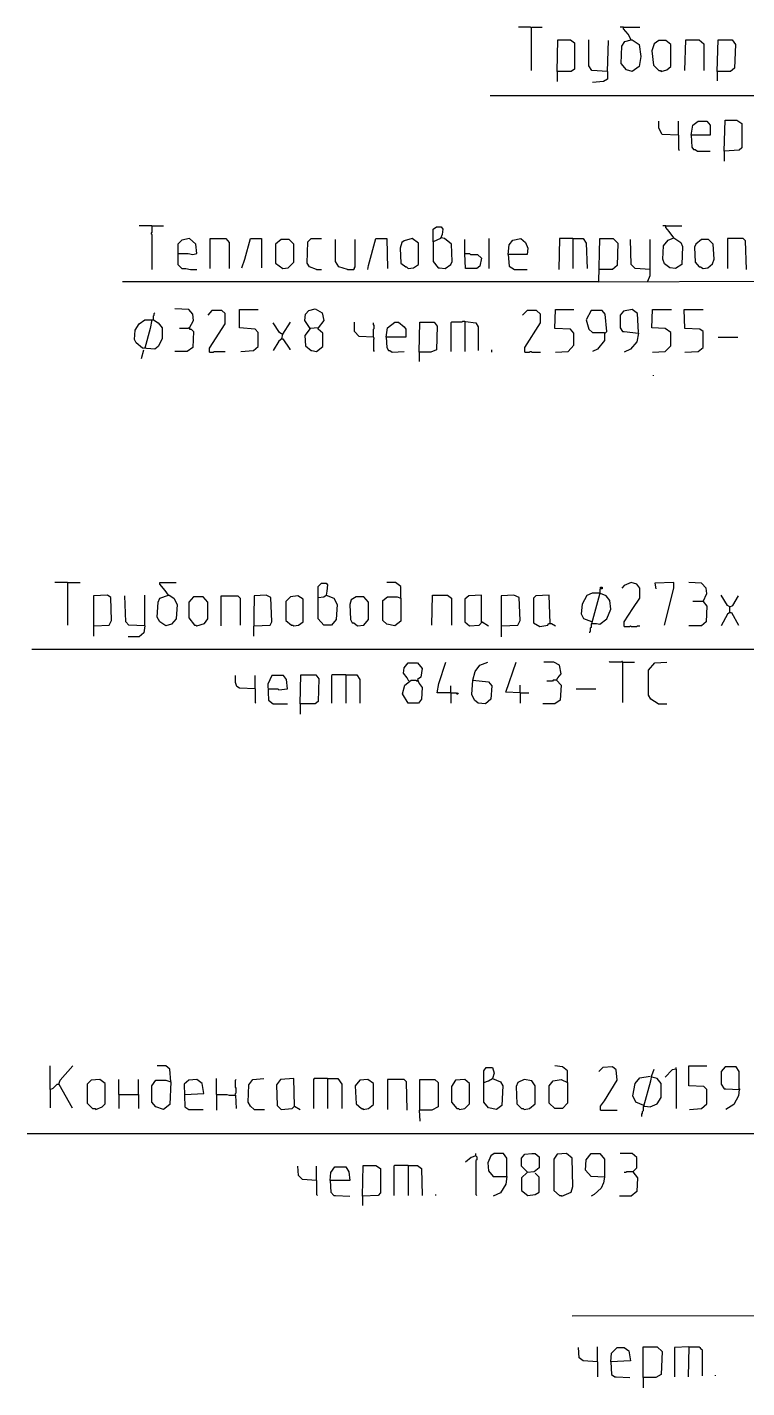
# Model space of a CAD drawing. Header units: inches. Extents: x -228863 to 215834, y 14270 to 189847.
# Drawn here: x 9141 to 12037, y 60749 to 66225 of the extents above; entities that cross this region are included whole.
import ezdxf

# ---------------------------------------------------------------- set-up
doc = ezdxf.new("R2010")
doc.units = ezdxf.units.IN
doc.header["$MEASUREMENT"] = 0
doc.layers.add('PFV', color=7, linetype='CONTINUOUS')

msp = doc.modelspace()

# ---------------------------------------------------------------- linework, layer by layer
at = {"layer": 'PFV', "color": 0}
for points in [[(11169.063, 66221.582, 0), (11165.887, 66224.754, 0), (11118.271, 66224.754, 0)], [(11169.063, 66221.582, 0), (11172.235, 66224.754, 0), (11213.503, 66224.754, 0)], [(11169.063, 66221.582, 0), (11169.063, 66050.166, 0)], [(11540.458, 66224.754, 0), (11527.763, 66224.754, 0)], [(11572.202, 66173.966, 0), (11559.507, 66196.186, 0), (11540.458, 66218.406, 0), (11540.458, 66224.754, 0), (11607.123, 66224.754, 0)], [(11273.815, 66046.99, 0), (11276.991, 66173.966, 0), (11327.779, 66173.966, 0), (11343.651, 66161.266, 0), (11343.651, 66056.514, 0), (11330.955, 66046.99, 0), (11273.815, 66046.99, 0), (11273.815, 66005.722, 0)], [(11476.975, 66046.99, 0), (11413.487, 66050.166, 0), (11400.791, 66069.21, 0), (11400.791, 66173.966, 0)], [(11476.975, 66046.99, 0), (11480.147, 66170.79, 0)], [(11572.202, 66173.966, 0), (11575.379, 66173.966, 0), (11603.946, 66154.918, 0), (11610.294, 66107.302, 0), (11603.946, 66066.038, 0), (11575.379, 66046.99, 0), (11553.159, 66053.338, 0), (11530.939, 66078.734, 0), (11534.11, 66148.57, 0), (11546.811, 66167.618, 0), (11572.202, 66173.966, 0)], [(11692.831, 66046.99, 0), (11715.05, 66053.338, 0), (11730.922, 66066.038, 0), (11730.922, 66154.918, 0), (11711.874, 66170.79, 0), (11683.306, 66170.79, 0), (11664.258, 66158.094, 0), (11654.739, 66129.522, 0), (11661.087, 66072.386, 0), (11683.306, 66050.166, 0), (11689.654, 66050.166, 0), (11692.831, 66046.99, 0)], [(11788.058, 66050.166, 0), (11791.234, 66173.966, 0), (11845.198, 66173.966, 0), (11864.246, 66158.094, 0), (11864.246, 66050.166, 0)], [(11918.21, 66046.99, 0), (11921.382, 66173.966, 0), (11978.522, 66173.966, 0), (11991.218, 66154.918, 0), (11988.046, 66059.69, 0), (11972.174, 66046.99, 0), (11918.21, 66046.99, 0), (11918.21, 66008.898, 0)], [(11476.975, 66046.99, 0), (11476.975, 66015.246, 0), (11461.103, 66005.722, 0), (11416.663, 66002.55, 0)], [(14495.784, 64291.572, 0), (14327.545, 64948.663, 0), (14181.525, 65520.047, 0), (14105.336, 65815.262, 0), (14102.165, 65840.659, 0), (14073.597, 65948.586, 0), (12838.769, 65948.586, 0), (11003.995, 65948.586, 0)], [(11762.667, 65789.866, 0), (11696.002, 65793.042, 0), (11683.306, 65818.439, 0), (11683.306, 65847.006, 0)], [(11762.667, 65789.866, 0), (11762.667, 65847.006, 0)], [(11813.454, 65789.866, 0), (11819.802, 65831.134, 0), (11842.022, 65847.006, 0), (11876.942, 65847.006, 0), (11889.638, 65831.134, 0), (11889.638, 65789.866, 0), (11813.454, 65789.866, 0), (11816.63, 65742.255, 0), (11822.978, 65732.731, 0), (11829.326, 65732.731, 0), (11838.85, 65726.383, 0), (11889.638, 65726.383, 0)], [(11946.778, 65726.383, 0), (11949.95, 65850.183, 0), (11997.566, 65850.183, 0), (12016.614, 65837.482, 0), (12016.614, 65739.079, 0), (12007.09, 65729.554, 0), (11946.778, 65726.383, 0), (11946.778, 65685.115, 0)], [(11762.667, 65789.866, 0), (11762.667, 65732.731, 0), (11765.838, 65729.554, 0)], [(9642.196, 65424.819, 0), (9591.408, 65424.819, 0)], [(9642.196, 65424.819, 0), (9642.196, 65399.423, 0), (9639.024, 65396.247, 0), (9639.024, 65393.075, 0), (9642.196, 65389.899, 0), (9642.196, 65250.227, 0)], [(9642.196, 65424.819, 0), (9689.812, 65424.819, 0)], [(10775.443, 65361.331, 0), (10775.443, 65412.119, 0), (10788.139, 65421.643, 0), (10807.183, 65421.643, 0), (10813.535, 65412.119, 0), (10810.359, 65389.899, 0), (10804.011, 65374.027, 0), (10775.443, 65361.331, 0), (10775.443, 65281.971, 0), (10794.487, 65256.575, 0), (10800.835, 65256.575, 0), (10823.055, 65253.403, 0), (10845.275, 65269.275, 0), (10851.627, 65281.971, 0), (10848.451, 65351.807, 0), (10819.883, 65374.027, 0), (10807.183, 65377.203, 0)], [(11743.618, 65377.203, 0), (11772.186, 65358.155, 0), (11778.539, 65342.283, 0), (11775.362, 65269.275, 0), (11749.966, 65253.403, 0), (11727.746, 65256.575, 0), (11705.526, 65272.447, 0), (11699.178, 65291.495, 0), (11702.355, 65345.459, 0), (11721.398, 65367.679, 0), (11743.618, 65377.203, 0), (11724.575, 65402.599, 0), (11711.874, 65418.471, 0), (11711.874, 65424.819, 0), (11775.362, 65424.819, 0)], [(11711.874, 65424.819, 0), (11699.178, 65424.819, 0)], [(9746.952, 65313.715, 0), (9788.216, 65313.715, 0), (9807.264, 65310.543, 0), (9823.136, 65313.715, 0), (9819.96, 65351.807, 0), (9794.568, 65374.027, 0), (9762.824, 65367.679, 0), (9746.952, 65351.807, 0), (9746.952, 65269.275, 0), (9762.824, 65253.403, 0), (9778.696, 65253.403, 0), (9797.74, 65250.227, 0), (9823.136, 65250.227, 0)], [(9877.1, 65253.403, 0), (9877.1, 65374.027, 0), (9940.588, 65374.027, 0), (9953.284, 65358.155, 0), (9953.284, 65253.403, 0)], [(10004.072, 65256.575, 0), (10016.772, 65291.495, 0), (10038.992, 65374.027, 0), (10083.432, 65374.027, 0), (10083.432, 65256.575, 0)], [(10169.14, 65253.403, 0), (10191.36, 65256.575, 0), (10213.58, 65278.799, 0), (10213.58, 65351.807, 0), (10194.536, 65370.855, 0), (10162.792, 65370.855, 0), (10140.572, 65351.807, 0), (10140.572, 65275.623, 0), (10169.14, 65253.403, 0)], [(10305.635, 65250.227, 0), (10277.068, 65259.751, 0), (10267.543, 65275.623, 0), (10270.72, 65361.331, 0), (10283.415, 65374.027, 0), (10324.684, 65374.027, 0)], [(10429.435, 65250.227, 0), (10394.52, 65259.751, 0), (10381.824, 65281.971, 0), (10381.824, 65370.855, 0)], [(10429.435, 65250.227, 0), (10454.831, 65250.227, 0), (10458.008, 65253.403, 0), (10458.008, 65256.575, 0), (10461.179, 65259.751, 0), (10461.179, 65370.855, 0)], [(10511.972, 65250.227, 0), (10515.143, 65266.099, 0), (10543.716, 65374.027, 0), (10588.155, 65374.027, 0), (10591.327, 65253.403, 0)], [(10673.863, 65253.403, 0), (10696.083, 65256.575, 0), (10715.127, 65269.275, 0), (10715.127, 65354.983, 0), (10689.735, 65374.027, 0), (10657.991, 65364.507, 0), (10648.467, 65358.155, 0), (10642.119, 65335.935, 0), (10645.291, 65275.623, 0), (10664.339, 65259.751, 0), (10667.515, 65259.751, 0), (10673.863, 65253.403, 0)], [(10807.183, 65377.203, 0), (10804.011, 65377.203, 0)], [(10902.415, 65313.715, 0), (10902.415, 65370.855, 0)], [(11000.819, 65253.403, 0), (11000.819, 65374.027, 0)], [(11077.003, 65310.543, 0), (11080.179, 65348.635, 0), (11096.051, 65367.679, 0), (11127.795, 65374.027, 0), (11146.839, 65358.155, 0), (11156.363, 65335.935, 0), (11153.191, 65310.543, 0), (11077.003, 65310.543, 0), (11080.179, 65262.927, 0), (11102.399, 65250.227, 0), (11153.191, 65250.227, 0)], [(11337.303, 65374.027, 0), (11283.339, 65374.027, 0), (11280.163, 65250.227, 0)], [(11337.303, 65374.027, 0), (11378.567, 65374.027, 0), (11391.267, 65354.983, 0), (11394.439, 65253.403, 0)], [(11337.303, 65374.027, 0), (11337.303, 65253.403, 0)], [(11442.055, 65199.439, 0), (11445.231, 65374.027, 0), (11499.195, 65374.027, 0), (11518.238, 65354.983, 0), (11515.067, 65266.099, 0), (11496.019, 65250.227, 0), (11445.231, 65250.227, 0)], [(11648.391, 65250.227, 0), (11588.074, 65253.403, 0), (11572.202, 65269.275, 0), (11569.031, 65370.855, 0)], [(11638.867, 65202.611, 0), (11648.391, 65224.835, 0), (11648.391, 65370.855, 0)], [(11861.07, 65253.403, 0), (11880.119, 65256.575, 0), (11899.162, 65272.447, 0), (11905.51, 65291.495, 0), (11902.338, 65351.807, 0), (11883.29, 65370.855, 0), (11854.722, 65370.855, 0), (11832.502, 65351.807, 0), (11826.15, 65339.111, 0), (11829.326, 65278.799, 0), (11845.198, 65259.751, 0), (11851.546, 65259.751, 0), (11861.07, 65253.403, 0)], [(12035.658, 65250.227, 0), (12032.486, 65364.507, 0), (12022.962, 65374.027, 0), (11959.474, 65374.027, 0), (11959.474, 65253.403, 0)], [(10902.415, 65313.715, 0), (10921.463, 65313.715, 0), (10924.635, 65310.543, 0), (10953.207, 65310.543, 0), (10969.075, 65294.671, 0), (10962.727, 65262.927, 0), (10950.031, 65253.403, 0), (10905.591, 65253.403, 0), (10902.415, 65313.715, 0)], [(10305.635, 65250.227, 0), (10324.684, 65250.227, 0)], [(11442.055, 65199.439, 0), (9524.744, 65199.439, 0)], [(11442.055, 65199.439, 0), (12089.622, 65202.611, 0)], [(9648.544, 65047.071, 0), (9648.544, 65062.943, 0), (9651.72, 65066.115, 0), (9651.72, 65072.463, 0), (9654.896, 65075.639, 0)], [(9794.568, 65015.327, 0), (9810.436, 65043.895, 0), (9807.264, 65069.291, 0), (9791.392, 65088.335, 0), (9734.252, 65091.511, 0)], [(9873.924, 64916.919, 0), (9873.924, 64932.791, 0), (9937.412, 65031.199, 0), (9937.412, 65072.463, 0), (9924.716, 65085.163, 0), (9883.448, 65085.163, 0), (9867.576, 65066.115, 0)], [(10000.9, 64920.095, 0), (10051.688, 64923.271, 0), (10070.736, 64939.143, 0), (10070.736, 64996.279, 0), (10058.036, 65008.979, 0), (9994.552, 65015.327, 0), (9994.552, 65088.335, 0), (10070.736, 65088.335, 0)], [(10280.244, 65012.151, 0), (10258.024, 65043.895, 0), (10261.196, 65069.291, 0), (10273.891, 65085.163, 0), (10299.287, 65091.511, 0), (10327.855, 65075.639, 0), (10334.208, 65043.895, 0), (10311.988, 65015.327, 0), (10280.244, 65012.151, 0), (10258.024, 64983.583, 0), (10261.196, 64942.315, 0), (10283.415, 64923.271, 0), (10286.592, 64923.271, 0), (10305.635, 64920.095, 0), (10331.032, 64939.143, 0), (10331.032, 64993.107, 0), (10311.988, 65008.979, 0), (10311.988, 65015.327, 0)], [(11143.667, 64916.919, 0), (11143.667, 64935.967, 0), (11207.155, 65034.371, 0), (11207.155, 65069.291, 0), (11191.283, 65085.163, 0), (11153.191, 65085.163, 0), (11134.143, 65066.115, 0)], [(11267.467, 64916.919, 0), (11318.255, 64920.095, 0), (11340.475, 64945.491, 0), (11340.475, 64993.107, 0), (11327.779, 65008.979, 0), (11264.291, 65012.151, 0), (11267.467, 65088.335, 0), (11340.475, 65088.335, 0)], [(11467.451, 64993.107, 0), (11473.799, 64999.455, 0), (11467.451, 65069.291, 0), (11454.755, 65085.163, 0), (11410.311, 65085.163, 0), (11391.267, 65047.071, 0), (11400.791, 65008.979, 0), (11416.663, 64996.279, 0), (11464.275, 64996.279, 0), (11464.275, 64964.535, 0), (11435.707, 64929.619, 0), (11416.663, 64920.095, 0)], [(11600.775, 64996.279, 0), (11597.599, 65072.463, 0), (11575.379, 65088.335, 0), (11540.458, 65081.987, 0), (11527.763, 65066.115, 0), (11527.763, 65015.327, 0), (11537.287, 64999.455, 0), (11543.635, 64999.455, 0), (11600.775, 64993.107, 0), (11594.422, 64958.187, 0), (11569.031, 64929.619, 0), (11543.635, 64916.919, 0)], [(11657.91, 64916.919, 0), (11708.703, 64920.095, 0), (11730.922, 64942.315, 0), (11730.922, 64996.279, 0), (11708.703, 65012.151, 0), (11654.739, 65015.327, 0), (11657.91, 65088.335, 0), (11734.094, 65088.335, 0)], [(11788.058, 64916.919, 0), (11842.022, 64920.095, 0), (11861.07, 64935.967, 0), (11861.07, 64999.455, 0), (11848.374, 65008.979, 0), (11788.058, 65012.151, 0), (11784.886, 65088.335, 0), (11861.07, 65088.335, 0)], [(9642.196, 65047.071, 0), (9648.544, 65047.071, 0), (9667.592, 65034.371, 0), (9683.464, 65015.327, 0), (9683.464, 64970.883, 0), (9667.592, 64939.143, 0), (9654.896, 64929.619, 0), (9604.104, 64932.791, 0), (9578.708, 64955.015, 0), (9572.36, 64967.711, 0), (9575.536, 65005.803, 0), (9591.408, 65031.199, 0), (9613.628, 65047.071, 0), (9642.196, 65047.071, 0), (9635.848, 65012.151, 0), (9613.628, 64932.791, 0), (9610.452, 64932.791, 0)], [(9648.544, 65047.071, 0), (9648.544, 65043.895, 0)], [(9794.568, 65015.327, 0), (9794.568, 65008.979, 0), (9800.916, 65008.979, 0), (9810.436, 64999.455, 0), (9807.264, 64935.967, 0), (9785.044, 64920.095, 0), (9734.252, 64920.095, 0)], [(9794.568, 65015.327, 0), (9791.392, 65015.327, 0), (9788.216, 65012.151, 0), (9753.3, 65012.151, 0)], [(10165.964, 64989.931, 0), (10156.444, 64996.279, 0), (10131.048, 65034.371, 0)], [(10165.964, 64970.883, 0), (10169.14, 64989.931, 0), (10200.884, 65037.547, 0)], [(10534.191, 64977.235, 0), (10477.051, 64980.407, 0), (10458.008, 64999.455, 0), (10458.008, 65037.547, 0)], [(10534.191, 64977.235, 0), (10534.191, 65008.979, 0), (10537.363, 65012.151, 0), (10537.363, 65024.847, 0), (10534.191, 65028.023, 0), (10534.191, 65034.371, 0)], [(10584.979, 64977.235, 0), (10591.327, 65015.327, 0), (10619.899, 65037.547, 0), (10635.771, 65037.547, 0), (10657.991, 65018.499, 0), (10664.339, 65008.979, 0), (10664.339, 64977.235, 0), (10584.979, 64977.235, 0), (10588.155, 64935.967, 0), (10594.503, 64923.271, 0), (10600.851, 64923.271, 0), (10610.375, 64916.919, 0), (10657.991, 64920.095, 0)], [(10718.303, 64916.919, 0), (10721.479, 65037.547, 0), (10778.615, 65037.547, 0), (10791.311, 65021.675, 0), (10788.139, 64926.443, 0), (10765.919, 64916.919, 0), (10718.303, 64916.919, 0), (10718.303, 64878.827, 0)], [(10902.415, 65040.719, 0), (10892.891, 65040.719, 0), (10889.719, 65037.547, 0), (10848.451, 65037.547, 0), (10845.275, 65034.371, 0), (10845.275, 64920.095, 0)], [(10902.415, 65040.719, 0), (10905.591, 65040.719, 0), (10946.855, 65034.371, 0), (10956.379, 65018.499, 0), (10956.379, 64923.271, 0)], [(10902.415, 65040.719, 0), (10902.415, 64920.095, 0)], [(10165.964, 64970.883, 0), (10153.268, 64961.363, 0), (10131.048, 64923.271, 0)], [(10165.964, 64970.883, 0), (10169.14, 64970.883, 0), (10197.708, 64929.619, 0), (10197.708, 64926.443, 0)], [(10534.191, 64977.235, 0), (10534.191, 64974.059, 0), (10537.363, 64970.883, 0), (10534.191, 64967.711, 0), (10534.191, 64923.271, 0), (10537.363, 64920.095, 0)], [(11921.382, 64977.235, 0), (12000.742, 64977.235, 0)], [(9600.932, 64891.527, 0), (9610.452, 64926.443, 0)], [(9873.924, 64916.919, 0), (9889.796, 64916.919, 0), (9892.972, 64920.095, 0), (9937.412, 64920.095, 0)], [(11010.343, 64916.919, 0), (11010.343, 64926.443, 0)], [(11143.667, 64916.919, 0), (11162.711, 64916.919, 0), (11165.887, 64920.095, 0), (11169.063, 64920.095, 0), (11172.235, 64916.919, 0), (11207.155, 64916.919, 0)], [(11661.087, 64821.691, 0), (11661.087, 64824.863, 0)], [(9302.54, 63990.008, 0), (9251.752, 63990.008, 0)], [(9302.54, 63990.008, 0), (9353.332, 63990.008, 0)], [(9302.54, 63990.008, 0), (9302.54, 63818.596, 0)], [(9708.86, 63939.22, 0), (9696.16, 63958.268, 0), (9673.94, 63983.66, 0), (9673.94, 63990.008, 0), (9740.604, 63990.008, 0)], [(10311.988, 63929.696, 0), (10334.208, 63932.872, 0), (10343.727, 63939.22, 0), (10375.471, 63926.524, 0), (10388.172, 63901.128, 0), (10384.995, 63840.816, 0), (10365.952, 63818.596, 0), (10334.208, 63818.596, 0), (10311.988, 63843.988, 0), (10311.988, 63974.14, 0), (10324.684, 63986.836, 0), (10343.727, 63986.836, 0), (10350.08, 63980.488, 0), (10346.904, 63955.092, 0), (10343.727, 63939.22, 0)], [(10645.291, 63926.524, 0), (10645.291, 63974.14, 0), (10623.071, 63990.008, 0), (10588.155, 63990.008, 0)], [(11413.487, 63824.944, 0), (11445.231, 63942.396, 0), (11448.402, 63970.964, 0), (11454.755, 63970.964, 0), (11454.755, 63964.616, 0), (11448.402, 63964.616, 0)], [(11543.635, 63812.244, 0), (11543.635, 63831.292, 0), (11578.555, 63885.256, 0), (11607.123, 63926.524, 0), (11607.123, 63967.788, 0), (11594.422, 63983.66, 0), (11572.202, 63990.008, 0), (11543.635, 63977.312, 0), (11534.11, 63967.788, 0)], [(11705.526, 63818.596, 0), (11743.618, 63967.788, 0), (11743.618, 63990.008, 0), (11667.434, 63986.836, 0), (11670.611, 63964.616, 0)], [(11861.07, 63913.824, 0), (11876.942, 63945.568, 0), (11873.766, 63967.788, 0), (11854.722, 63986.836, 0), (11803.93, 63990.008, 0)], [(9410.468, 63815.42, 0), (9470.78, 63818.596, 0), (9480.304, 63837.64, 0), (9477.132, 63929.696, 0), (9464.432, 63939.22, 0), (9407.296, 63936.044, 0), (9407.296, 63774.152, 0)], [(9613.628, 63815.42, 0), (9550.14, 63818.596, 0), (9537.444, 63831.292, 0), (9534.268, 63936.044, 0)], [(9613.628, 63815.42, 0), (9613.628, 63939.22, 0)], [(9708.86, 63939.22, 0), (9712.032, 63939.22, 0), (9731.08, 63926.524, 0), (9743.776, 63901.128, 0), (9740.604, 63843.988, 0), (9721.556, 63821.768, 0), (9699.336, 63815.42, 0), (9673.94, 63831.292, 0), (9664.416, 63850.34, 0), (9667.592, 63910.652, 0), (9673.94, 63926.524, 0), (9708.86, 63939.22, 0)], [(9823.136, 63815.42, 0), (9854.88, 63824.944, 0), (9867.576, 63843.988, 0), (9867.576, 63910.652, 0), (9848.532, 63932.872, 0), (9810.436, 63932.872, 0), (9791.392, 63910.652, 0), (9791.392, 63847.164, 0), (9813.612, 63818.596, 0), (9819.96, 63818.596, 0), (9823.136, 63815.42, 0)], [(9921.54, 63815.42, 0), (9921.54, 63936.044, 0), (9988.2, 63936.044, 0), (9997.724, 63926.524, 0), (9997.724, 63818.596, 0)], [(10054.864, 63815.42, 0), (10118.352, 63818.596, 0), (10124.7, 63831.292, 0), (10121.524, 63929.696, 0), (10102.48, 63939.22, 0), (10054.864, 63936.044, 0), (10051.688, 63774.152, 0)], [(10213.58, 63815.42, 0), (10232.628, 63818.596, 0), (10251.671, 63831.292, 0), (10251.671, 63923.348, 0), (10229.452, 63936.044, 0), (10200.884, 63932.872, 0), (10181.836, 63913.824, 0), (10181.836, 63837.64, 0), (10204.06, 63818.596, 0), (10210.408, 63818.596, 0), (10213.58, 63815.42, 0)], [(10470.703, 63815.42, 0), (10496.1, 63818.596, 0), (10515.143, 63840.816, 0), (10515.143, 63910.652, 0), (10496.1, 63932.872, 0), (10464.356, 63932.872, 0), (10445.307, 63920.176, 0), (10438.959, 63901.128, 0), (10442.136, 63840.816, 0), (10448.483, 63828.116, 0), (10454.831, 63828.116, 0), (10470.703, 63815.42, 0)], [(10645.291, 63926.524, 0), (10645.291, 63834.468, 0), (10619.899, 63815.42, 0), (10588.155, 63821.768, 0), (10572.283, 63837.64, 0), (10572.283, 63917, 0), (10591.327, 63932.872, 0), (10629.419, 63932.872, 0), (10645.291, 63926.524, 0)], [(10769.091, 63818.596, 0), (10772.267, 63939.22, 0), (10832.579, 63939.22, 0), (10848.451, 63926.524, 0), (10848.451, 63818.596, 0)], [(10969.075, 63831.292, 0), (10969.075, 63939.22, 0), (10918.287, 63936.044, 0), (10902.415, 63923.348, 0), (10902.415, 63831.292, 0), (10921.463, 63815.42, 0), (10959.555, 63818.596, 0), (10972.251, 63831.292, 0), (10997.647, 63815.42, 0)], [(11051.611, 63815.42, 0), (11115.099, 63818.596, 0), (11124.619, 63837.64, 0), (11121.447, 63929.696, 0), (11099.227, 63939.22, 0), (11048.435, 63936.044, 0), (11048.435, 63770.98, 0)], [(11245.247, 63824.944, 0), (11242.071, 63939.22, 0), (11188.107, 63936.044, 0), (11178.583, 63926.524, 0), (11178.583, 63828.116, 0), (11203.979, 63812.244, 0), (11235.723, 63818.596, 0), (11238.899, 63824.944, 0), (11251.595, 63824.944, 0), (11267.467, 63815.42, 0)], [(11413.487, 63831.292, 0), (11381.743, 63843.988, 0), (11372.219, 63863.036, 0), (11375.395, 63904.304, 0), (11394.439, 63939.22, 0), (11416.663, 63948.744, 0), (11448.402, 63948.744, 0)], [(11413.487, 63824.944, 0), (11432.53, 63824.944, 0), (11445.231, 63821.768, 0), (11473.799, 63843.988, 0), (11489.671, 63882.08, 0), (11486.494, 63917, 0), (11470.627, 63936.044, 0), (11448.402, 63945.568, 0)], [(11861.07, 63913.824, 0), (11876.942, 63894.78, 0), (11873.766, 63831.292, 0), (11854.722, 63815.42, 0), (11803.93, 63815.42, 0)], [(11861.07, 63913.824, 0), (11819.802, 63913.824, 0)], [(11968.998, 63891.604, 0), (11959.474, 63897.952, 0), (11934.082, 63939.22, 0)], [(11968.998, 63869.384, 0), (11968.998, 63891.604, 0), (11981.694, 63897.952, 0), (12003.914, 63936.044, 0)], [(11968.998, 63869.384, 0), (11959.474, 63863.036, 0), (11934.082, 63815.42, 0)], [(11968.998, 63869.384, 0), (11975.346, 63869.384, 0), (12003.914, 63818.596, 0)], [(9613.628, 63815.42, 0), (9610.452, 63786.852, 0), (9591.408, 63770.98, 0), (9546.968, 63770.98, 0)], [(10969.075, 63831.292, 0), (10972.251, 63828.116, 0)], [(11413.487, 63824.944, 0), (11410.311, 63821.768, 0), (11410.311, 63809.072, 0), (11407.139, 63805.896, 0), (11407.139, 63793.2, 0), (11403.963, 63790.024, 0), (11403.963, 63786.852, 0)], [(11543.635, 63812.244, 0), (11565.854, 63812.244, 0), (11569.031, 63815.42, 0), (11572.202, 63812.244, 0), (11594.422, 63812.244, 0), (11597.599, 63815.42, 0), (11607.123, 63815.42, 0)], [(12613.394, 63421.8, 0), (12594.346, 63450.368, 0), (12432.454, 63713.84, 0), (12429.278, 63720.188, 0), (11530.939, 63720.188, 0), (9610.452, 63720.188, 0), (9159.697, 63720.188, 0)], [(10677.035, 63593.216, 0), (10670.687, 63605.912, 0), (10654.815, 63624.96, 0), (10657.991, 63647.18, 0), (10673.863, 63666.224, 0), (10711.955, 63666.224, 0), (10730.999, 63644.004, 0), (10724.651, 63609.088, 0), (10711.955, 63599.564, 0), (10718.303, 63583.692, 0), (10730.999, 63567.82, 0), (10727.827, 63520.204, 0), (10715.127, 63504.332, 0), (10673.863, 63504.332, 0), (10651.643, 63542.424, 0), (10661.163, 63577.344, 0), (10686.559, 63596.388, 0), (10705.607, 63596.388, 0), (10711.955, 63593.216, 0)], [(10845.275, 63545.6, 0), (10791.311, 63545.6, 0), (10797.663, 63583.692, 0), (10826.231, 63669.4, 0)], [(10934.159, 63596.388, 0), (10943.683, 63631.308, 0), (10962.727, 63656.704, 0), (10994.471, 63669.4, 0)], [(11124.619, 63545.6, 0), (11067.483, 63548.776, 0), (11108.747, 63669.4, 0)], [(11270.639, 63596.388, 0), (11276.991, 63605.912, 0), (11289.687, 63621.784, 0), (11283.339, 63656.704, 0), (11261.119, 63669.4, 0), (11219.851, 63669.4, 0)], [(11537.287, 63669.4, 0), (11537.287, 63672.576, 0), (11534.11, 63672.576, 0), (11530.939, 63669.4, 0), (11486.494, 63669.4, 0), (11483.323, 63672.576, 0)], [(11537.287, 63669.4, 0), (11584.903, 63669.4, 0)], [(11537.287, 63669.4, 0), (11537.287, 63507.508, 0)], [(11680.13, 63501.16, 0), (11651.562, 63520.204, 0), (11642.038, 63536.076, 0), (11642.038, 63637.656, 0), (11667.434, 63666.224, 0), (11715.05, 63669.4, 0)], [(10058.036, 63561.472, 0), (9994.552, 63564.648, 0), (9985.028, 63570.996, 0), (9978.68, 63586.868, 0), (9978.68, 63615.436, 0)], [(10058.036, 63561.472, 0), (10058.036, 63615.436, 0)], [(10112, 63561.472, 0), (10150.096, 63561.472, 0), (10153.268, 63558.296, 0), (10188.188, 63561.472, 0), (10185.012, 63599.564, 0), (10172.316, 63615.436, 0), (10124.7, 63615.436, 0), (10108.828, 63580.516, 0), (10112, 63517.032, 0), (10131.048, 63501.16, 0), (10188.188, 63501.16, 0)], [(10238.976, 63501.16, 0), (10242.152, 63618.612, 0), (10302.464, 63618.612, 0), (10315.16, 63602.74, 0), (10311.988, 63510.684, 0), (10299.287, 63501.16, 0), (10238.976, 63501.16, 0), (10238.976, 63459.892, 0)], [(10423.087, 63618.612, 0), (10369.123, 63618.612, 0), (10365.952, 63615.436, 0), (10365.952, 63504.332, 0)], [(10423.087, 63618.612, 0), (10467.527, 63618.612, 0), (10480.228, 63599.564, 0), (10480.228, 63504.332, 0)], [(10423.087, 63618.612, 0), (10423.087, 63504.332, 0)], [(10845.275, 63545.6, 0), (10845.275, 63574.168, 0)], [(10934.159, 63596.388, 0), (10997.647, 63590.04, 0), (11010.343, 63574.168, 0), (11007.171, 63520.204, 0), (10984.947, 63501.16, 0), (10956.379, 63504.332, 0), (10940.507, 63517.032, 0), (10930.983, 63539.252, 0), (10934.159, 63596.388, 0)], [(11124.619, 63545.6, 0), (11124.619, 63577.344, 0)], [(11270.639, 63596.388, 0), (11289.687, 63577.344, 0), (11286.511, 63517.032, 0), (11264.291, 63501.16, 0), (11216.675, 63501.16, 0)], [(11270.639, 63596.388, 0), (11257.943, 63596.388, 0), (11254.767, 63593.216, 0), (11232.547, 63593.216, 0)], [(10058.036, 63561.472, 0), (10058.036, 63507.508, 0), (10061.212, 63504.332, 0)], [(10845.275, 63545.6, 0), (10867.499, 63545.6, 0), (10870.671, 63542.424, 0), (10873.847, 63542.424, 0), (10877.019, 63545.6, 0)], [(10845.275, 63545.6, 0), (10845.275, 63504.332, 0)], [(11124.619, 63545.6, 0), (11159.539, 63545.6, 0)], [(11124.619, 63545.6, 0), (11124.619, 63504.332, 0)], [(11349.999, 63561.472, 0), (11429.359, 63561.472, 0)], [(11680.13, 63501.16, 0), (11715.05, 63501.16, 0)], [(9232.704, 61948.902, 0), (9232.704, 62044.129, 0)], [(9267.624, 61971.122, 0), (9273.972, 61986.994, 0), (9324.76, 62044.129, 0)], [(9718.38, 61980.646, 0), (9715.208, 62031.433, 0), (9699.336, 62044.129, 0), (9664.416, 62044.129, 0)], [(11315.083, 61977.469, 0), (11315.083, 62025.086, 0), (11296.035, 62040.958, 0), (11264.291, 62044.129, 0)], [(11448.402, 61866.365, 0), (11448.402, 61882.237, 0), (11464.275, 61904.462, 0), (11515.067, 61986.994, 0), (11511.891, 62028.257, 0), (11496.019, 62040.958, 0), (11457.927, 62037.781, 0), (11442.055, 62021.909, 0)], [(11807.106, 61869.542, 0), (11854.722, 61872.718, 0), (11876.942, 61891.762, 0), (11876.942, 61948.902, 0), (11864.246, 61961.597, 0), (11803.93, 61964.774, 0), (11803.93, 62044.129, 0), (11876.942, 62044.129, 0)], [(12007.09, 61948.902, 0), (12007.09, 62021.909, 0), (11994.394, 62040.958, 0), (11949.95, 62040.958, 0), (11934.082, 62021.909, 0), (11934.082, 61971.122, 0), (11946.778, 61952.073, 0), (11953.126, 61952.073, 0), (12007.09, 61948.902, 0), (12010.266, 61952.073, 0)], [(9416.816, 61869.542, 0), (9442.212, 61879.066, 0), (9454.912, 61891.762, 0), (9454.912, 61974.293, 0), (9432.688, 61990.165, 0), (9397.772, 61986.994, 0), (9381.9, 61971.122, 0), (9381.9, 61894.938, 0), (9404.12, 61872.718, 0), (9413.644, 61872.718, 0), (9416.816, 61869.542, 0)], [(9508.876, 61929.853, 0), (9508.876, 61990.165, 0)], [(9588.232, 61929.853, 0), (9588.232, 61990.165, 0)], [(9718.38, 61980.646, 0), (9715.208, 61888.59, 0), (9689.812, 61869.542, 0), (9658.068, 61879.066, 0), (9642.196, 61898.109, 0), (9642.196, 61964.774, 0), (9658.068, 61986.994, 0), (9699.336, 61986.994, 0), (9718.38, 61980.646, 0)], [(9775.52, 61929.853, 0), (9851.704, 61933.03, 0), (9845.356, 61974.293, 0), (9823.136, 61990.165, 0), (9791.392, 61986.994, 0), (9772.344, 61971.122, 0), (9775.52, 61879.066, 0), (9791.392, 61869.542, 0), (9848.532, 61869.542, 0)], [(9902.496, 61929.853, 0), (9902.496, 61993.342, 0)], [(9978.68, 61929.853, 0), (9978.68, 61933.03, 0), (9981.852, 61936.201, 0), (9981.852, 61955.25, 0), (9978.68, 61958.426, 0), (9978.68, 61986.994, 0), (9981.852, 61990.165, 0)], [(10054.864, 61869.542, 0), (10038.992, 61882.237, 0), (10029.468, 61898.109, 0), (10032.644, 61967.945, 0), (10048.516, 61990.165, 0), (10092.956, 61993.342, 0)], [(10216.756, 61882.237, 0), (10213.58, 61993.342, 0), (10159.616, 61990.165, 0), (10143.744, 61967.945, 0), (10146.92, 61885.414, 0), (10162.792, 61869.542, 0), (10207.232, 61872.718, 0), (10216.756, 61882.237, 0), (10238.976, 61869.542, 0)], [(10350.08, 61993.342, 0), (10296.116, 61993.342, 0), (10292.94, 61990.165, 0), (10292.94, 61872.718, 0)], [(10350.08, 61993.342, 0), (10391.343, 61993.342, 0), (10407.215, 61971.122, 0), (10407.215, 61872.718, 0)], [(10350.08, 61993.342, 0), (10350.08, 61872.718, 0)], [(10492.923, 61869.542, 0), (10515.143, 61872.718, 0), (10534.191, 61888.59, 0), (10534.191, 61974.293, 0), (10511.972, 61990.165, 0), (10480.228, 61986.994, 0), (10461.179, 61964.774, 0), (10464.356, 61891.762, 0), (10486.575, 61872.718, 0), (10489.752, 61872.718, 0), (10492.923, 61869.542, 0)], [(10670.687, 61866.365, 0), (10667.515, 61980.646, 0), (10657.991, 61990.165, 0), (10591.327, 61990.165, 0), (10591.327, 61869.542, 0)], [(10721.479, 61866.365, 0), (10721.479, 61990.165, 0), (10781.791, 61990.165, 0), (10794.487, 61977.469, 0), (10794.487, 61879.066, 0), (10769.091, 61866.365, 0), (10718.303, 61866.365, 0), (10721.479, 61821.926, 0)], [(10880.195, 61869.542, 0), (10902.415, 61872.718, 0), (10921.463, 61891.762, 0), (10921.463, 61974.293, 0), (10902.415, 61990.165, 0), (10864.323, 61986.994, 0), (10848.451, 61961.597, 0), (10848.451, 61898.109, 0), (10870.671, 61872.718, 0), (10877.019, 61872.718, 0), (10880.195, 61869.542, 0)], [(10978.599, 61977.469, 0), (10997.647, 61983.817, 0), (11013.519, 61993.342, 0), (11045.263, 61980.646, 0), (11054.783, 61964.774, 0), (11051.611, 61885.414, 0), (11029.391, 61869.542, 0), (10997.647, 61875.89, 0), (10978.599, 61898.109, 0), (10978.599, 62025.086, 0), (10988.123, 62037.781, 0), (11013.519, 62037.781, 0), (11019.867, 62015.561, 0), (11013.519, 61993.342, 0)], [(11140.491, 61869.542, 0), (11162.711, 61872.718, 0), (11184.935, 61891.762, 0), (11184.935, 61964.774, 0), (11172.235, 61983.817, 0), (11140.491, 61990.165, 0), (11115.099, 61977.469, 0), (11108.747, 61961.597, 0), (11111.923, 61891.762, 0), (11130.971, 61872.718, 0), (11137.319, 61872.718, 0), (11140.491, 61869.542, 0)], [(11315.083, 61977.469, 0), (11315.083, 61894.938, 0), (11296.035, 61872.718, 0), (11264.291, 61872.718, 0), (11242.071, 61894.938, 0), (11242.071, 61964.774, 0), (11257.943, 61983.817, 0), (11289.687, 61990.165, 0), (11315.083, 61977.469, 0)], [(11622.995, 61885.414, 0), (11591.251, 61898.109, 0), (11578.555, 61923.506, 0), (11588.074, 61974.293, 0), (11607.123, 61996.518, 0), (11648.391, 62002.866, 0)], [(11622.995, 61882.237, 0), (11651.562, 61983.817, 0), (11654.739, 62006.037, 0), (11664.258, 62031.433, 0)], [(11622.995, 61882.237, 0), (11626.166, 61882.237, 0), (11648.391, 61879.066, 0), (11676.959, 61891.762, 0), (11692.831, 61917.158, 0), (11692.831, 61974.293, 0), (11676.959, 61993.342, 0), (11654.739, 61999.689, 0), (11654.739, 62002.866, 0)], [(11753.142, 62031.433, 0), (11737.27, 62028.257, 0), (11708.703, 61999.689, 0)], [(11753.142, 62031.433, 0), (11753.142, 62037.781, 0)], [(11753.142, 62031.433, 0), (11753.142, 61872.718, 0)], [(9232.704, 61948.902, 0), (9245.405, 61955.25, 0), (9261.277, 61971.122, 0), (9267.624, 61971.122, 0), (9321.588, 61875.89, 0)], [(9232.704, 61948.902, 0), (9232.704, 61875.89, 0)], [(12007.09, 61948.902, 0), (12003.914, 61923.506, 0), (11984.87, 61888.59, 0), (11953.126, 61869.542, 0)], [(9508.876, 61929.853, 0), (9588.232, 61929.853, 0), (9588.232, 61872.718, 0)], [(9508.876, 61929.853, 0), (9508.876, 61872.718, 0)], [(9902.496, 61929.853, 0), (9943.76, 61929.853, 0), (9953.284, 61926.682, 0), (9978.68, 61926.682, 0), (9981.852, 61872.718, 0)], [(9902.496, 61929.853, 0), (9902.496, 61866.365, 0)], [(10216.756, 61882.237, 0), (10216.756, 61879.066, 0)], [(11622.995, 61882.237, 0), (11619.818, 61879.066, 0), (11619.818, 61863.194, 0), (11616.647, 61860.018, 0), (11616.647, 61853.67, 0), (11613.471, 61850.493, 0), (11613.471, 61840.974, 0)], [(11622.995, 61885.414, 0), (11622.995, 61882.237, 0)], [(12676.878, 61825.102, 0), (12537.206, 61771.138, 0), (9712.032, 61771.138, 0), (9140.648, 61771.138, 0)], [(10054.864, 61869.542, 0), (10096.128, 61869.542, 0)], [(11448.402, 61866.365, 0), (11515.067, 61866.365, 0)], [(10946.855, 61682.254, 0), (10927.811, 61675.906, 0), (10905.591, 61656.862, 0)], [(10946.855, 61682.254, 0), (10946.855, 61691.778, 0)], [(10946.855, 61682.254, 0), (10950.031, 61679.082, 0), (10950.031, 61666.382, 0), (10946.855, 61663.21, 0), (10946.855, 61526.71, 0), (10950.031, 61523.538, 0)], [(11070.655, 61599.722, 0), (11070.655, 61672.734, 0), (11057.959, 61691.778, 0), (11019.867, 61691.778, 0), (11007.171, 61682.254, 0), (10994.471, 61653.686, 0), (10997.647, 61621.942, 0), (11016.691, 61599.722, 0), (11070.655, 61599.722, 0), (11067.483, 61567.978, 0), (11045.263, 61533.062, 0), (11016.691, 61520.362, 0)], [(11153.191, 61618.766, 0), (11130.971, 61640.99, 0), (11130.971, 61672.734, 0), (11143.667, 61688.602, 0), (11172.235, 61691.778, 0), (11184.935, 61691.778, 0), (11200.803, 61679.082, 0), (11200.803, 61634.638, 0), (11181.759, 61618.766, 0), (11153.191, 61615.594, 0), (11130.971, 61593.374, 0), (11130.971, 61542.582, 0), (11156.363, 61523.538, 0), (11184.935, 61526.71, 0), (11200.803, 61536.234, 0), (11200.803, 61596.546, 0), (11184.935, 61612.418, 0)], [(11292.863, 61520.362, 0), (11330.955, 61536.234, 0), (11337.303, 61558.454, 0), (11334.127, 61672.734, 0), (11311.907, 61691.778, 0), (11273.815, 61688.602, 0), (11261.119, 61669.558, 0), (11261.119, 61542.582, 0), (11283.339, 61523.538, 0), (11289.687, 61523.538, 0), (11292.863, 61520.362, 0)], [(11464.275, 61596.546, 0), (11410.311, 61599.722, 0), (11388.091, 61625.118, 0), (11391.267, 61666.382, 0), (11410.311, 61691.778, 0), (11445.231, 61691.778, 0), (11464.275, 61669.558, 0), (11464.275, 61596.546, 0)], [(11578.555, 61618.766, 0), (11594.422, 61634.638, 0), (11594.422, 61675.906, 0), (11575.379, 61691.778, 0), (11527.763, 61691.778, 0)], [(10305.635, 61583.85, 0), (10248.5, 61587.026, 0), (10232.628, 61602.898, 0), (10229.452, 61640.99, 0)], [(10305.635, 61583.85, 0), (10305.635, 61640.99, 0)], [(10359.599, 61583.85, 0), (10362.776, 61615.594, 0), (10378.648, 61637.814, 0), (10423.087, 61637.814, 0), (10435.788, 61618.766, 0), (10438.959, 61583.85, 0), (10359.599, 61583.85, 0), (10362.776, 61536.234, 0), (10375.471, 61523.538, 0), (10381.824, 61523.538, 0), (10438.959, 61520.362, 0)], [(10489.752, 61520.362, 0), (10492.923, 61644.162, 0), (10543.716, 61644.162, 0), (10562.759, 61631.466, 0), (10562.759, 61533.062, 0), (10553.235, 61523.538, 0), (10489.752, 61520.362, 0), (10489.752, 61482.27, 0)], [(10673.863, 61644.162, 0), (10619.899, 61644.162, 0), (10616.723, 61640.99, 0), (10616.723, 61523.538, 0)], [(10673.863, 61644.162, 0), (10711.955, 61644.162, 0), (10727.827, 61631.466, 0), (10730.999, 61523.538, 0)], [(10673.863, 61644.162, 0), (10673.863, 61523.538, 0)], [(11578.555, 61618.766, 0), (11597.599, 61593.374, 0), (11594.422, 61539.41, 0), (11572.202, 61520.362, 0), (11524.591, 61520.362, 0)], [(11578.555, 61618.766, 0), (11553.159, 61618.766, 0), (11549.982, 61615.594, 0), (11543.635, 61615.594, 0)], [(11578.555, 61618.766, 0), (11581.726, 61615.594, 0)], [(10305.635, 61583.85, 0), (10305.635, 61526.71, 0), (10308.812, 61523.538, 0)], [(11464.275, 61596.546, 0), (11461.103, 61574.326, 0), (11451.579, 61552.106, 0), (11423.011, 61526.71, 0), (11410.311, 61520.362, 0)], [(10784.963, 61523.538, 0), (10784.963, 61526.71, 0)], [(14003.761, 61234.67, 0), (13981.536, 61228.322, 0), (13946.621, 61196.578, 0), (13892.657, 61158.486, 0), (13845.041, 61117.218, 0), (13791.077, 61079.126, 0), (13740.289, 61041.034, 0), (11334.127, 61037.862, 0)], [(11435.707, 60853.751, 0), (11378.567, 60856.922, 0), (11362.699, 60869.618, 0), (11359.523, 60910.886, 0)], [(11435.707, 60853.751, 0), (11435.707, 60914.062, 0)], [(11489.671, 60853.751, 0), (11492.847, 60888.666, 0), (11515.067, 60910.886, 0), (11543.635, 60910.886, 0), (11562.683, 60898.19, 0), (11569.031, 60856.922, 0), (11489.671, 60853.751, 0), (11492.847, 60802.958, 0), (11505.543, 60793.434, 0), (11511.891, 60793.434, 0), (11565.854, 60790.263, 0)], [(11619.818, 60790.263, 0), (11619.818, 60914.062, 0), (11676.959, 60914.062, 0), (11696.002, 60895.014, 0), (11692.831, 60802.958, 0), (11670.611, 60790.263, 0), (11619.818, 60790.263, 0), (11619.818, 60748.994, 0)], [(11803.93, 60914.062, 0), (11746.795, 60910.886, 0), (11746.795, 60793.434, 0)], [(11803.93, 60914.062, 0), (11800.758, 60793.434, 0)], [(11803.93, 60914.062, 0), (11845.198, 60914.062, 0), (11848.374, 60910.886, 0), (11851.546, 60907.715, 0), (11854.722, 60904.538, 0), (11857.894, 60901.362, 0), (11857.894, 60796.61, 0)], [(11435.707, 60853.751, 0), (11435.707, 60793.434, 0)], [(11911.858, 60796.61, 0), (11911.858, 60799.787, 0)]]:
    msp.add_polyline3d(points, dxfattribs=at)

doc.saveas('drawing.dxf')
